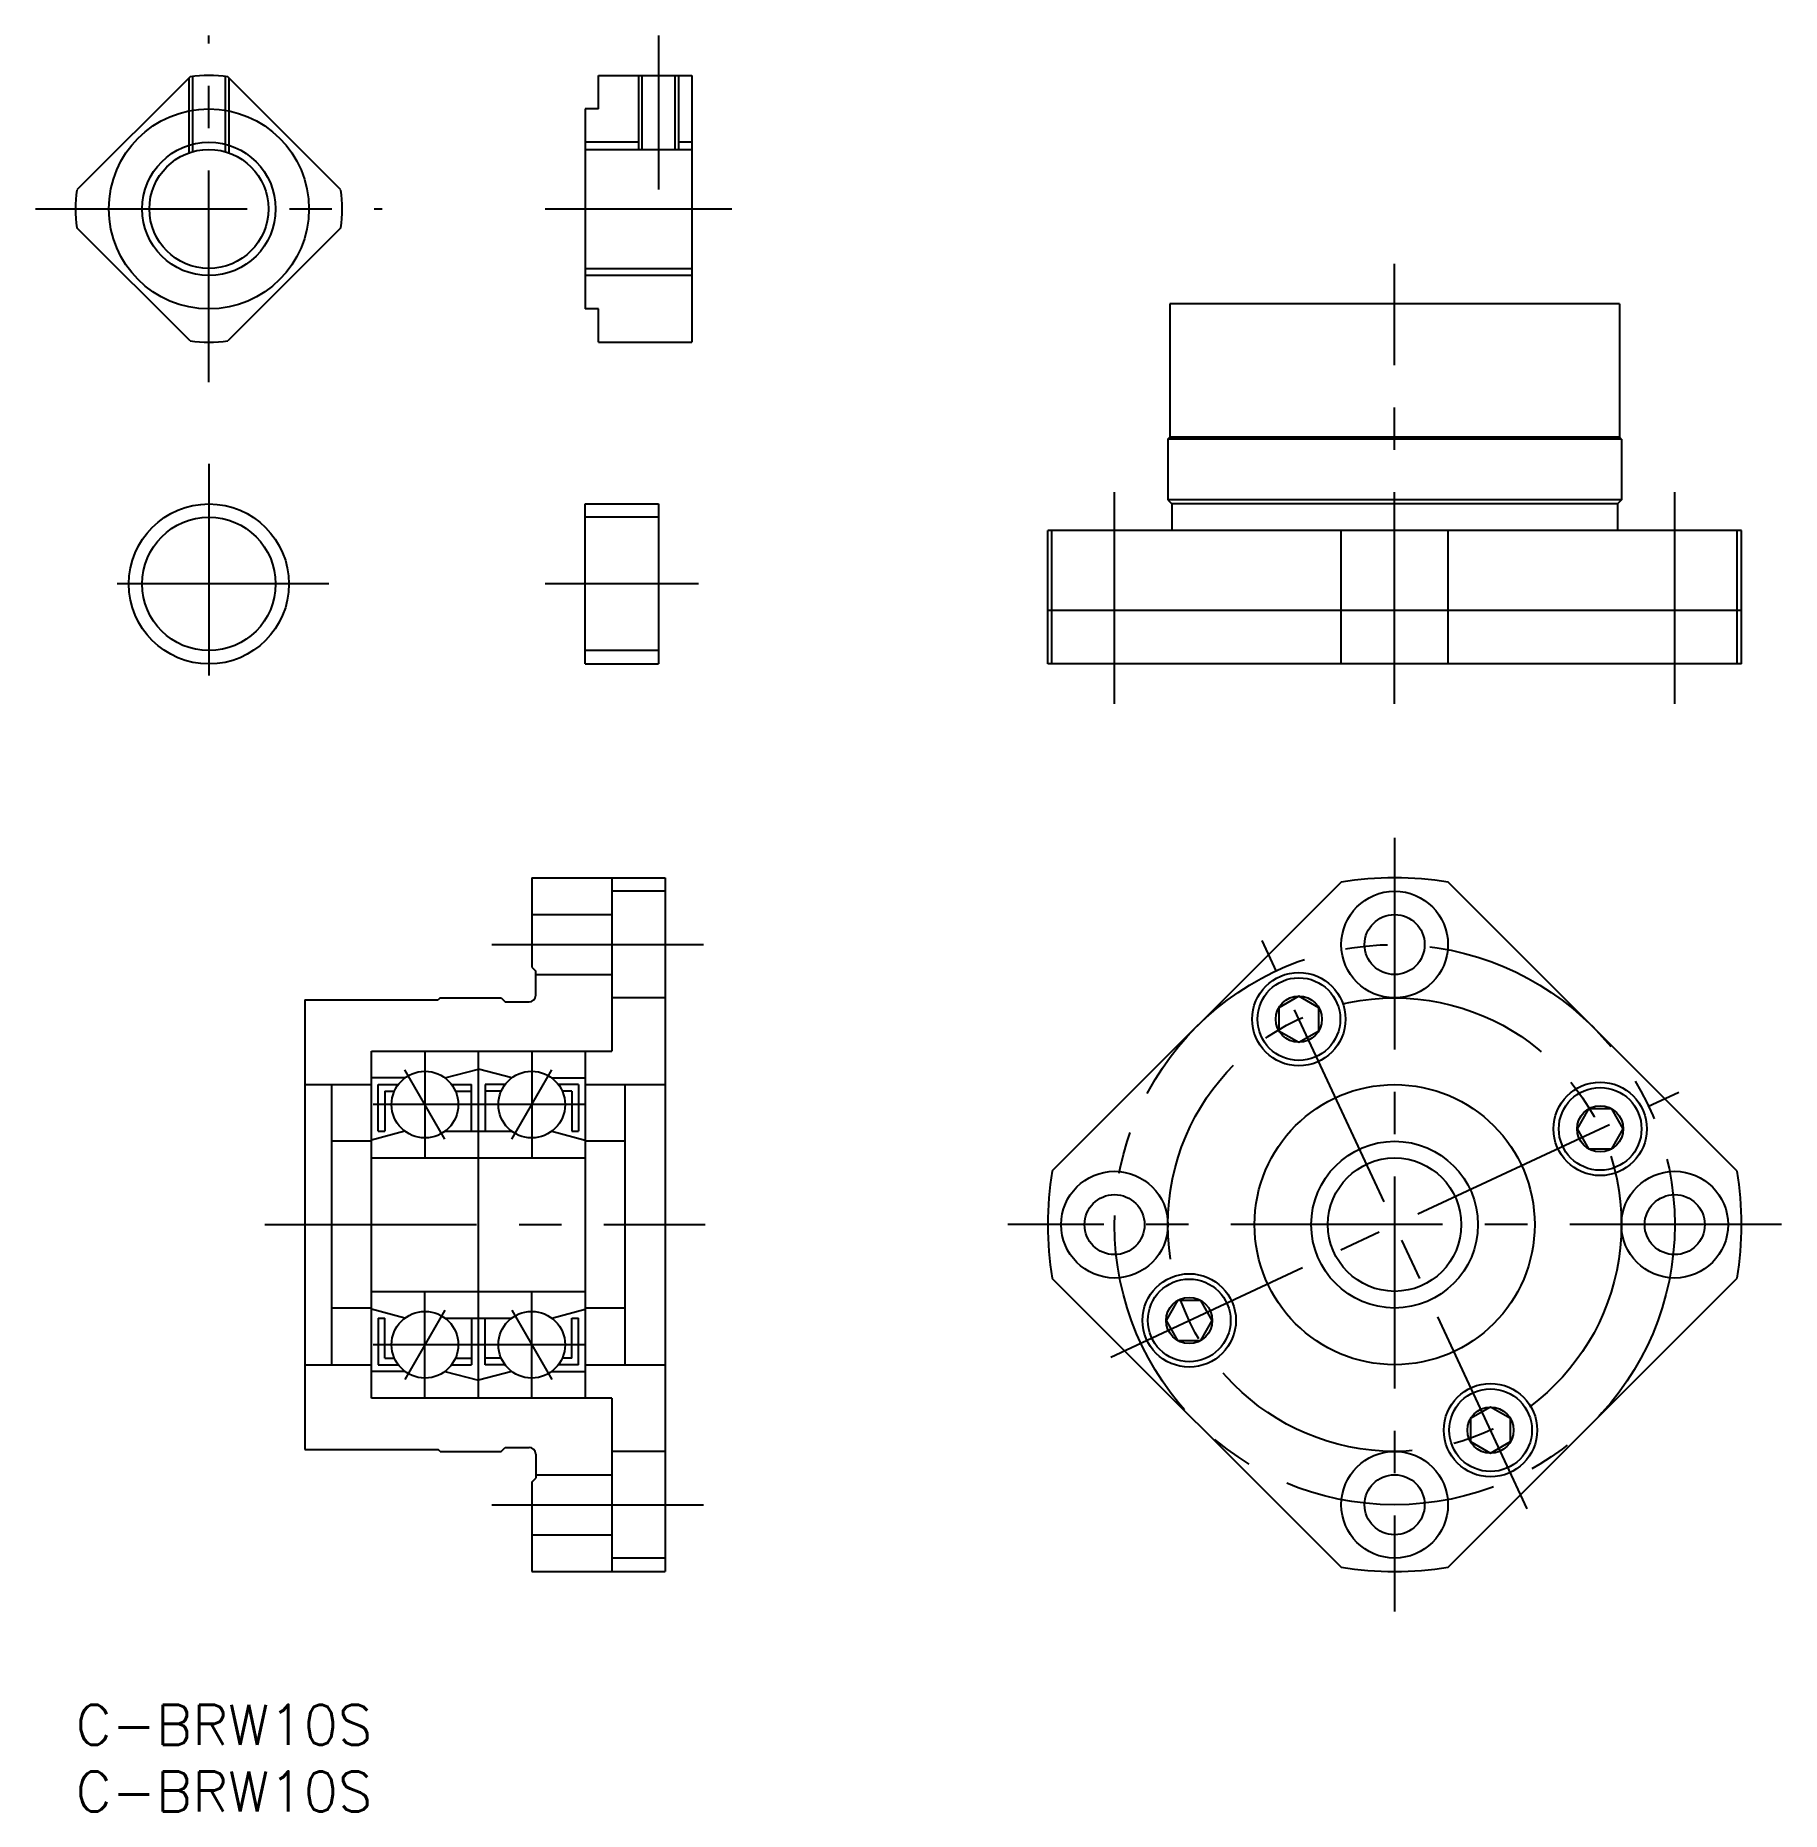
# Model space of a CAD drawing. Extents: x -3 to 128, y -8 to 125.
import ezdxf

# ---------------------------------------------------------------- set-up
doc = ezdxf.new("R2010")
doc.units = 0
doc.header["$LTSCALE"] = 0.5
doc.linetypes.add('CENTER', pattern=[50.8, 31.75, -6.35, 6.35, -6.35])
doc.linetypes.add('DASHED', pattern=[19.05, 12.7, -6.35])
for name, color, linetype in [('MSM_CENTER', 1, 'CENTER'), ('MSM_CONTINUOUS', 7, 'CONTINUOUS'), ('MSM_DASHED', 4, 'DASHED'), ('MSM_NARROW', 5, 'CONTINUOUS'), ('MSM_PART_NUMBER', 7, 'CONTINUOUS')]:
    doc.layers.add(name, color=color, linetype=linetype)
doc.styles.get("Standard").update_dxf_attribs({"font": 'txt.shx', "height": 3, "bigfont": 'bigfont.shx'})

# ---------------------------------------------------------------- blocks, each defined once
blk = doc.blocks.new('*U3')
at = {"layer": 'MSM_PART_NUMBER'}
blk.add_text('C-BRW10S', height=3, dxfattribs=at).set_placement((0, -3))
blk = doc.blocks.new('*U4')
at = {"layer": 'MSM_PART_NUMBER'}
blk.add_text('C-BRW10S', height=3, dxfattribs=at).set_placement((0, -8))

msp = doc.modelspace()

# ---------------------------------------------------------------- linework, layer by layer
at = {"layer": 'MSM_CENTER'}
for p, q in [((10, 99.16), (10, 125.16)), ((43.7, 125.16), (43.7, 113.62)), ((-3, 112.16), (23, 112.16)), ((35.2, 112.16), (49.2, 112.16)), ((98.9, 75.04), (98.9, 108.04)), ((10, 93.04), (10, 75.04)), ((77.9, 75.04), (77.9, 91.04)), ((119.9, 75.04), (119.9, 91.04)), ((19, 84.04), (1, 84.04)), ((46.7, 84.04), (35.2, 84.04)), ((98.9, 65), (98.9, 7)), ((108.84, 14.7), (88.97, 57.3)), ((31.2, 57), (47.2, 57)), ((26.2, 49), (26.2, 41)), ((34.2, 49), (34.2, 41)), ((27.7, 42.4), (24.7, 47.6)), ((32.7, 42.4), (35.7, 47.6)), ((77.61, 26.07), (120.2, 45.93)), ((38.2, 45), (22.2, 45)), ((14.2, 36), (47.2, 36)), ((127.9, 36), (69.9, 36)), ((26.2, 23), (26.2, 31)), ((34.2, 23), (34.2, 31)), ((27.7, 29.6), (24.7, 24.4)), ((32.7, 29.6), (35.7, 24.4)), ((38.2, 27), (22.2, 27)), ((31.2, 15), (47.2, 15))]:
    msp.add_line(p, q, dxfattribs=at)
for radius in [21, 17]:
    msp.add_circle((98.9, 36), radius, dxfattribs=at)
at = {"layer": 'MSM_CONTINUOUS'}
for p, q in [((8.59, 122.06), (0.1, 113.58)), ((19.9, 113.58), (11.41, 122.06)), ((39.2, 122.16), (46.2, 122.16)), ((39.2, 119.66), (39.2, 122.16)), ((42.47, 122.16), (42.47, 116.62)), ((44.93, 122.16), (44.93, 116.62)), ((46.2, 122.16), (46.2, 102.16)), ((38.2, 119.66), (38.2, 104.66)), ((39.2, 119.66), (38.2, 119.66)), ((38.2, 116.62), (46.2, 116.62)), ((8.59, 102.26), (0.1, 110.75)), ((19.9, 110.75), (11.41, 102.26)), ((38.2, 107.7), (46.2, 107.7)), ((39.2, 104.66), (38.2, 104.66)), ((39.2, 102.16), (39.2, 104.66)), ((115.75, 105.04), (82.05, 105.04)), ((82.05, 105.04), (82.05, 95.04)), ((115.75, 105.04), (115.75, 95.04)), ((39.2, 102.16), (46.2, 102.16)), ((81.9, 94.89), (82.05, 95.04)), ((81.9, 94.89), (81.9, 90.34)), ((115.9, 94.89), (81.9, 94.89)), ((115.75, 95.04), (82.05, 95.04)), ((115.9, 94.89), (115.75, 95.04)), ((115.9, 94.89), (115.9, 90.34)), ((38.2, 78.04), (38.2, 90.04)), ((38.2, 90.04), (43.7, 90.04)), ((43.7, 90.04), (43.7, 78.04)), ((115.9, 90.34), (81.9, 90.34)), ((81.9, 90.34), (82.2, 90.04)), ((82.2, 90.04), (82.2, 88.04)), ((115.6, 90.04), (82.2, 90.04)), ((115.9, 90.34), (115.6, 90.04)), ((115.6, 90.04), (115.6, 88.04)), ((43.7, 89.04), (38.2, 89.04)), ((72.9, 78.04), (72.9, 88.04)), ((124.9, 88.04), (72.9, 88.04)), ((73.21, 78.04), (73.21, 88.04)), ((94.89, 78.04), (94.89, 88.04)), ((102.91, 78.04), (102.91, 88.04)), ((124.59, 78.04), (124.59, 88.04)), ((124.9, 78.04), (124.9, 88.04)), ((124.9, 82.04), (72.9, 82.04)), ((43.7, 79.04), (38.2, 79.04)), ((38.2, 78.04), (43.7, 78.04)), ((124.9, 78.04), (72.9, 78.04)), ((34.2, 62), (44.2, 62)), ((34.2, 62), (34.2, 55.3)), ((40.2, 62), (40.2, 49)), ((44.2, 62), (44.2, 10)), ((94.89, 61.69), (73.21, 40.01)), ((124.59, 40.01), (102.91, 61.69)), ((44.2, 61), (40.2, 61)), ((34.2, 59.25), (40.2, 59.25)), ((34.2, 55.3), (34.5, 55)), ((34.5, 53.2), (34.5, 55)), ((34.5, 54.75), (40.2, 54.75)), ((17.2, 52.85), (27.2, 52.85)), ((17.2, 52.85), (17.2, 19.15)), ((27.35, 53), (27.2, 52.85)), ((27.35, 53), (31.9, 53)), ((31.9, 53), (32.2, 52.7)), ((32.2, 52.7), (34, 52.7)), ((44.2, 53), (40.2, 53)), ((91.72, 53.14), (90.22, 52.27)), ((90.22, 52.27), (90.22, 50.54)), ((93.22, 52.27), (91.72, 53.14)), ((93.22, 50.54), (93.22, 52.27)), ((90.22, 50.54), (91.72, 49.68)), ((91.72, 49.68), (93.22, 50.54)), ((22.2, 49), (40.2, 49)), ((22.2, 23), (22.2, 49)), ((30.2, 23), (30.2, 49)), ((38.2, 49), (38.2, 23)), ((24.7, 47), (22.2, 47)), ((27.7, 47), (30.2, 47.67)), ((32.7, 47), (30.2, 47.67)), ((35.7, 47), (38.2, 47)), ((17.2, 46.5), (22.2, 46.5)), ((19.2, 46.5), (19.2, 25.5)), ((22.7, 46.5), (24.2, 46.5)), ((22.7, 43), (22.7, 46.5)), ((23.2, 46), (23.2, 43)), ((23.2, 46), (23.91, 46)), ((28.2, 46.5), (29.7, 46.5)), ((28.49, 46), (29.7, 46)), ((29.7, 43), (29.7, 46.5)), ((30.7, 46.5), (30.7, 43)), ((32.2, 46.5), (30.7, 46.5)), ((31.91, 46), (30.7, 46)), ((37.7, 46.5), (36.2, 46.5)), ((37.2, 46), (36.49, 46)), ((37.2, 46), (37.2, 43)), ((37.7, 46.5), (37.7, 43)), ((38.2, 46.5), (44.2, 46.5)), ((41.2, 25.5), (41.2, 46.5)), ((113.44, 44.68), (112.58, 43.18)), ((115.18, 44.68), (113.44, 44.68)), ((116.04, 43.18), (115.18, 44.68)), ((24.7, 43), (22.2, 42.33)), ((22.7, 43), (23.2, 43)), ((27.7, 43), (32.7, 43)), ((35.7, 43), (38.2, 42.33)), ((37.2, 43), (37.7, 43)), ((112.58, 43.18), (113.44, 41.68)), ((115.18, 41.68), (116.04, 43.18)), ((22.2, 42.25), (19.2, 42.25)), ((41.2, 42.25), (38.2, 42.25)), ((113.44, 41.68), (115.18, 41.68)), ((22.2, 41), (38.2, 41)), ((73.21, 31.99), (94.89, 10.31)), ((102.91, 10.31), (124.59, 31.99)), ((22.2, 31), (38.2, 31)), ((22.2, 29.75), (19.2, 29.75)), ((24.7, 29), (22.2, 29.67)), ((35.7, 29), (38.2, 29.67)), ((41.2, 29.75), (38.2, 29.75)), ((82.63, 30.32), (81.76, 28.82)), ((84.36, 30.32), (82.63, 30.32)), ((85.23, 28.82), (84.36, 30.32)), ((22.7, 29), (23.2, 29)), ((22.7, 29), (22.7, 25.5)), ((23.2, 26), (23.2, 29)), ((27.7, 29), (32.7, 29)), ((29.7, 29), (29.7, 25.5)), ((30.7, 25.5), (30.7, 29)), ((37.2, 26), (37.2, 29)), ((37.2, 29), (37.7, 29)), ((37.7, 25.5), (37.7, 29)), ((81.76, 28.82), (82.63, 27.32)), ((84.36, 27.32), (85.23, 28.82)), ((82.63, 27.32), (84.36, 27.32)), ((17.2, 25.5), (22.2, 25.5)), ((22.7, 25.5), (24.2, 25.5)), ((23.2, 26), (23.91, 26)), ((28.2, 25.5), (29.7, 25.5)), ((28.49, 26), (29.7, 26)), ((31.91, 26), (30.7, 26)), ((32.2, 25.5), (30.7, 25.5)), ((37.7, 25.5), (36.2, 25.5)), ((37.2, 26), (36.49, 26)), ((38.2, 25.5), (44.2, 25.5)), ((24.7, 25), (22.2, 25)), ((27.7, 25), (30.2, 24.33)), ((32.7, 25), (30.2, 24.33)), ((35.7, 25), (38.2, 25)), ((40.2, 23), (22.2, 23)), ((40.2, 23), (40.2, 10)), ((106.09, 22.32), (104.59, 21.46)), ((104.59, 21.46), (104.59, 19.73)), ((107.59, 21.46), (106.09, 22.32)), ((107.59, 19.73), (107.59, 21.46)), ((17.2, 19.15), (27.2, 19.15)), ((27.35, 19), (27.2, 19.15)), ((27.35, 19), (31.9, 19)), ((31.9, 19), (32.2, 19.3)), ((32.2, 19.3), (34, 19.3)), ((34.5, 18.8), (34.5, 17)), ((44.2, 19), (40.2, 19)), ((104.59, 19.73), (106.09, 18.86)), ((106.09, 18.86), (107.59, 19.73)), ((34.2, 16.7), (34.5, 17)), ((34.2, 16.7), (34.2, 10)), ((34.5, 17.25), (40.2, 17.25)), ((34.2, 12.75), (40.2, 12.75)), ((44.2, 11), (40.2, 11)), ((34.2, 10), (44.2, 10))]:
    msp.add_line(p, q, dxfattribs=at)
for centre, radius in [((10, 112.16), 7.5), ((10, 112.16), 4.46), ((10, 84.04), 6), ((10, 84.04), 5), ((98.9, 57), 4), ((98.9, 57), 2.25), ((91.72, 51.41), 3.5), ((91.72, 51.41), 3.1), ((91.72, 51.41), 1.73), ((26.2, 45), 2.5), ((34.2, 45), 2.5), ((114.31, 43.18), 3.5), ((98.9, 36), 10.5), ((114.31, 43.18), 3.1), ((114.31, 43.18), 1.73), ((98.9, 36), 6.25), ((77.9, 36), 4), ((98.9, 36), 5), ((119.9, 36), 4), ((77.9, 36), 2.25), ((119.9, 36), 2.25), ((83.5, 28.82), 3.5), ((83.5, 28.82), 3.1), ((26.2, 27), 2.5), ((34.2, 27), 2.5), ((83.5, 28.82), 1.73), ((106.09, 20.59), 3.5), ((106.09, 20.59), 3.1), ((106.09, 20.59), 1.73), ((98.9, 15), 4), ((98.9, 15), 2.25)]:
    msp.add_circle(centre, radius, dxfattribs=at)
for centre, radius, start, end in [((10, 112.16), 10, 81.8699, 98.1301), ((10, 112.16), 10, 171.8699, 188.1301), ((10, 112.16), 10, 351.8699, 8.1301), ((10, 112.16), 10, 261.8699, 278.1301), ((98.9, 36), 26, 81.1289, 98.8711), ((34, 53.2), 0.5, 270, 0), ((98.9, 36), 26, 171.1289, 188.8711), ((98.9, 36), 26, 351.1289, 8.8711), ((34, 18.8), 0.5, 0, 90), ((98.9, 36), 26, 261.1289, 278.8711)]:
    msp.add_arc(centre, radius, start, end, dxfattribs=at)
at = {"layer": 'MSM_DASHED'}
for p, q in [((8.5, 121.98), (8.5, 116.36)), ((8.77, 122.09), (8.77, 116.45)), ((11.23, 122.09), (11.23, 116.45)), ((11.5, 121.98), (11.5, 116.36))]:
    msp.add_line(p, q, dxfattribs=at)
at = {"layer": 'MSM_NARROW'}
for p, q in [((42.2, 122.16), (42.2, 116.62)), ((45.2, 122.16), (45.2, 116.62)), ((42.2, 117.16), (38.2, 117.16)), ((46.2, 117.16), (45.2, 117.16)), ((46.2, 107.16), (38.2, 107.16))]:
    msp.add_line(p, q, dxfattribs=at)
msp.add_circle((10, 112.16), 5, dxfattribs=at)

# ---------------------------------------------------------------- block references
at = {"layer": 'MSM_CONTINUOUS'}
for name in ['*U3', '*U4']:
    msp.add_blockref(name, (0, 0), dxfattribs=at)

doc.saveas('drawing.dxf')
